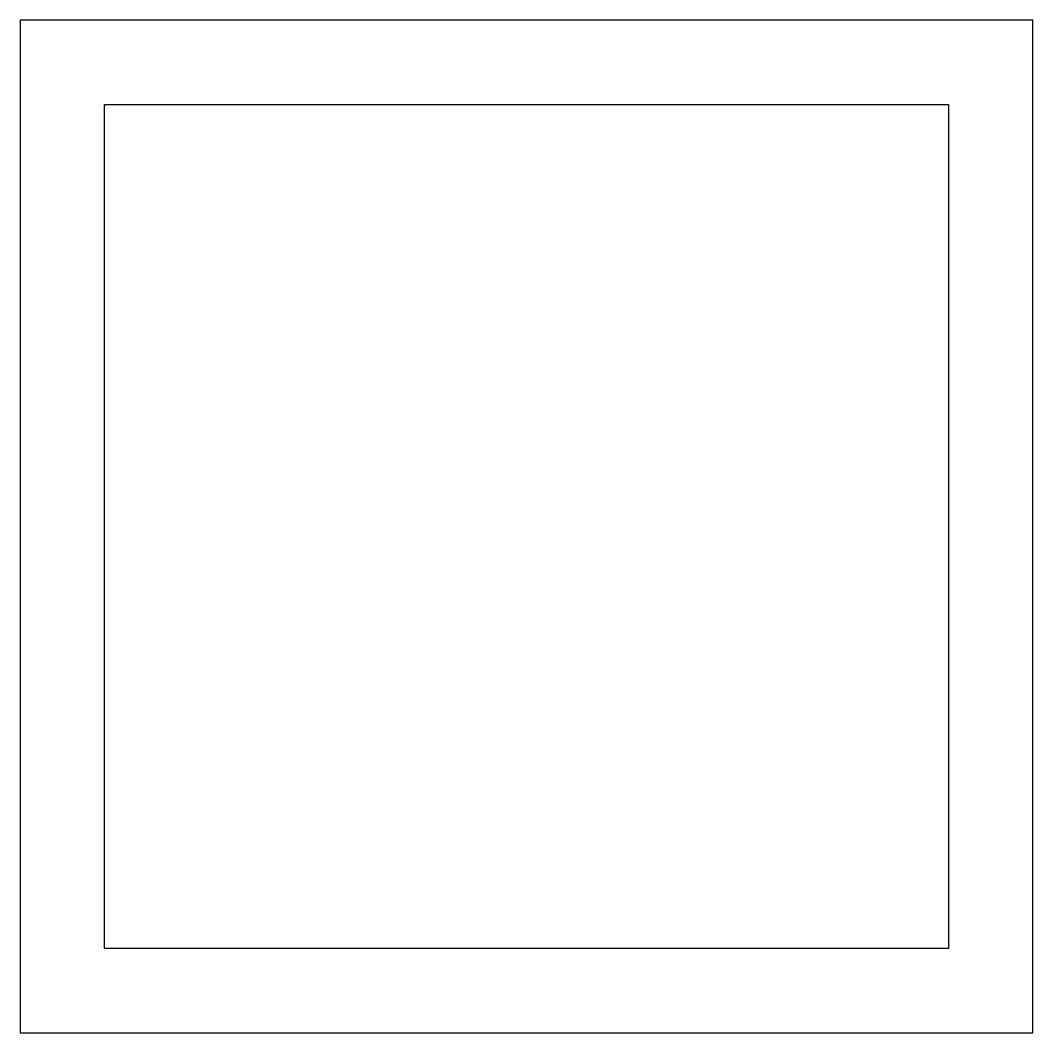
# Model space of a CAD drawing. Extents: x 5.75 to 7.25, y 10 to 11.5.
import ezdxf

# ---------------------------------------------------------------- set-up
doc = ezdxf.new("R2010")
doc.units = 0

msp = doc.modelspace()

# ---------------------------------------------------------------- linework, layer by layer
for p, q in [((7.25, 11.5), (5.75, 11.5)), ((5.75, 11.5), (5.75, 10)), ((7.25, 10), (7.25, 11.5)), ((5.75, 10), (7.25, 10))]:
    msp.add_line(p, q)
msp.add_lwpolyline([(5.875, 11.375), (7.125, 11.375), (7.125, 10.125), (5.875, 10.125)], close=True)

doc.saveas('drawing.dxf')
